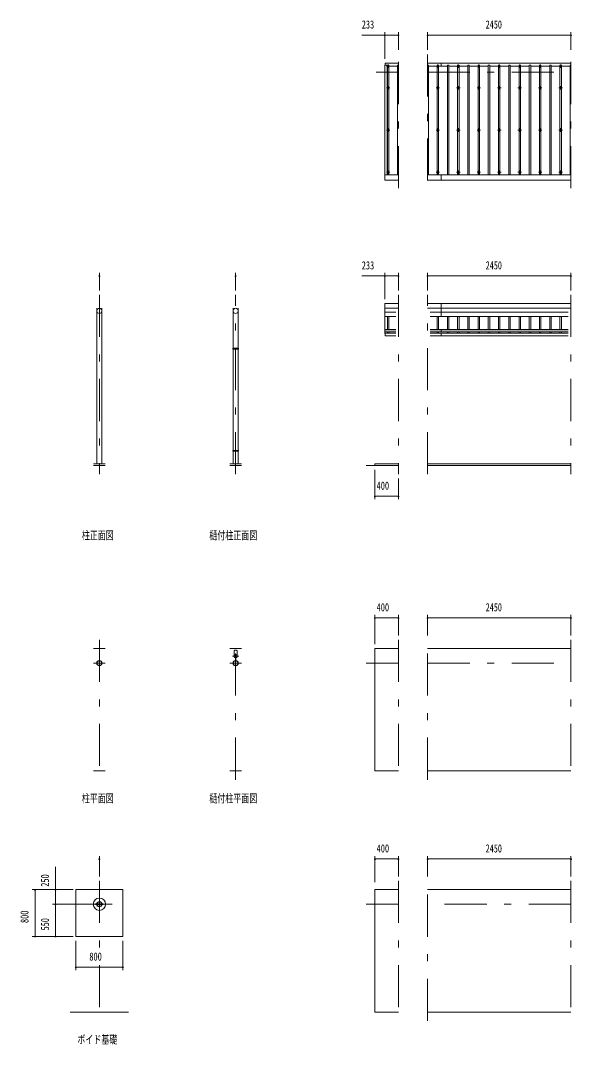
# Model space of a CAD drawing. Units: millimetres, scale not verified. Extents: x -25863 to 25873, y -10500 to 10500.
# Drawn here: x -25863 to -16443, y -8110 to 9407 of the extents above; entities that cross this region are included whole.
import ezdxf
from ezdxf.enums import TextEntityAlignment as Align

# ---------------------------------------------------------------- set-up
doc = ezdxf.new("R2010")
doc.units = ezdxf.units.MM
doc.header["$LTSCALE"] = 60
doc.linetypes.add('USER3', pattern=[24, 12, -5, 2, -5])
for name, color, linetype, lineweight in [('0-2_1-05BOLD', 7, 'Continuous', 18), ('0-3_1-25CENTER', 3, 'USER3', 18), ('0-4_1-45THIN', 4, 'Continuous', 18), ('0-5_1-55DIM', 3, 'Continuous', 18)]:
    doc.layers.add(name, color=color, linetype=linetype, lineweight=lineweight)
doc.styles.add('ＭＳ ゴシック', font='')
doc.styles.get('ＭＳ ゴシック').set_extended_font_data('MS Gothic')

msp = doc.modelspace()

# ---------------------------------------------------------------- linework, layer by layer
at = {"layer": '0-2_1-05BOLD'}
for p, q in [((-19626.28, 8641.19), (-19626.28, 8677.67)), ((-16453.28, 8677.67), (-18903.28, 8677.67)), ((-18673.28, 8677.67), (-18673.28, 8626.18)), ((-19636.28, 6765.11), (-19403.28, 6765.11)), ((-18903.28, 6765.11), (-16453.29, 6765.11)), ((-16453.29, 6677.67), (-18903.28, 6677.67)), ((-18673.28, 6677.67), (-18673.28, 6765.11)), ((-18903.28, 4563.67), (-16453.28, 4563.67)), ((-18673.28, 4563.67), (-18673.28, 4345.48)), ((-24559.01, 4484.45), (-24559.01, 1824.67)), ((-24469.91, 1824.67), (-24469.91, 4484.45)), ((-22229.28, 3800.67), (-22229.28, 4484.45)), ((-22140.18, 4484.45), (-22140.18, 3800.67)), ((-19403.28, 4488.53), (-19636.28, 4488.53)), ((-19636.28, 4484.45), (-19403.28, 4484.45)), ((-19447.83, 4414.97), (-19636.28, 4414.97)), ((-16453.28, 4488.53), (-18903.28, 4488.53)), ((-18903.28, 4484.45), (-16453.28, 4484.45)), ((-16497.83, 4414.97), (-18858.73, 4414.97)), ((-19636.28, 4345.48), (-19447.83, 4345.48)), ((-18858.73, 4345.48), (-16497.83, 4345.48)), ((-19447.83, 4123.85), (-19636.28, 4123.85)), ((-19636.28, 4113.43), (-19447.83, 4113.43)), ((-19447.83, 4083.82), (-19636.28, 4083.82)), ((-19636.28, 4054.91), (-19631.28, 4054.91)), ((-19447.83, 4057.49), (-19631.28, 4057.49)), ((-16497.83, 4123.85), (-18858.73, 4123.85)), ((-18858.73, 4113.43), (-16497.83, 4113.43)), ((-16497.83, 4083.82), (-18858.73, 4083.82)), ((-18858.73, 4057.49), (-16497.83, 4057.49)), ((-18673.28, 4083.82), (-18673.28, 4123.85)), ((-18673.28, 4012.49), (-18673.28, 4057.49)), ((-16497.83, 4012.49), (-18858.73, 4012.49)), ((-22229.28, 2053.27), (-22229.28, 3784.67)), ((-22187.78, 3800.67), (-22187.78, 3784.67)), ((-22181.68, 3792.67), (-22187.78, 3792.67)), ((-22181.68, 3784.67), (-22181.68, 3800.67)), ((-22140.18, 3784.67), (-22140.18, 2053.27)), ((-22229.28, 1824.67), (-22229.28, 2037.27)), ((-22187.78, 2053.27), (-22187.78, 2037.27)), ((-22181.68, 2045.27), (-22187.78, 2045.27)), ((-22181.68, 2037.27), (-22181.68, 2053.27)), ((-22140.18, 2037.27), (-22140.18, 1824.67)), ((-24414.46, 1824.67), (-24614.46, 1824.67)), ((-24614.46, 1794.67), (-24414.46, 1794.67)), ((-22084.73, 1824.67), (-22284.73, 1824.67)), ((-22284.73, 1794.67), (-22084.73, 1794.67)), ((-19953.28, 1794.67), (-19403.28, 1794.67)), ((-16453.28, 1824.67), (-18903.28, 1824.67)), ((-18903.28, 1794.67), (-16453.28, 1794.67)), ((-24614.46, -1335.33), (-24414.46, -1335.33)), ((-22084.73, -1335.33), (-22284.73, -1335.33)), ((-22212.23, -1457.81), (-22212.23, -1373.23)), ((-22157.23, -1373.23), (-22157.23, -1457.81)), ((-18903.28, -1335.33), (-16453.28, -1335.33)), ((-22189.33, -1496.07), (-22189.33, -1539.41)), ((-22187.73, -1540.88), (-22187.73, -1494.67)), ((-22181.73, -1494.67), (-22181.73, -1540.88)), ((-22180.13, -1539.41), (-22180.13, -1496.07)), ((-24414.46, -3430.33), (-24614.46, -3430.33)), ((-22284.73, -3430.33), (-22084.73, -3430.33)), ((-16453.28, -3430.33), (-18903.28, -3430.33)), ((-16453.28, -5460.33), (-18903.28, -5460.33)), ((-24579.46, -5703.83), (-24558.53, -5703.83)), ((-24554.28, -5703.83), (-24474.64, -5703.83)), ((-24474.64, -5716.83), (-24554.28, -5716.83)), ((-25014.46, -7555.33), (-24014.46, -7555.33)), ((-18903.28, -7555.33), (-16453.28, -7555.33))]:
    msp.add_line(p, q, dxfattribs=at)
for points in [[(-19636.28, 8641.19), (-19596.28, 8641.19), (-19596.28, 6765.11)], [(-19403.28, 6677.67), (-19636.28, 6677.67), (-19636.28, 8641.19)], [(-19403.28, 8677.67), (-19631.28, 8677.67), (-19631.28, 8641.19)], [(-19636.28, 4054.91), (-19636.28, 4563.67), (-19403.28, 4563.67)], [(-19631.28, 4057.49), (-19631.28, 4012.49), (-19447.83, 4012.49)], [(-19403.28, 1824.67), (-19803.28, 1824.67), (-19803.28, 1794.67)], [(-19403.28, -3430.33), (-19803.28, -3430.33), (-19803.28, -1335.33), (-19403.28, -1335.33)], [(-19403.28, -5460.33), (-19803.27, -5460.33), (-19803.27, -7555.33), (-19403.28, -7555.33)], [(-24558.53, -5716.83), (-24579.46, -5716.83), (-24579.46, -5703.83)], [(-24470.39, -5703.83), (-24449.46, -5703.83), (-24449.46, -5716.83), (-24470.39, -5716.83)]]:
    msp.add_lwpolyline(points, dxfattribs=at)
for points in [[(-22138.58, 3800.67), (-22230.87, 3800.67), (-22230.87, 3784.67), (-22138.58, 3784.67)], [(-22138.58, 2053.27), (-22138.58, 2037.27), (-22230.87, 2037.27), (-22230.87, 2053.27)], [(-24914.46, -5460.33), (-24914.46, -6260.33), (-24114.46, -6260.33), (-24114.46, -5460.33)]]:
    msp.add_lwpolyline(points, close=True, dxfattribs=at)
for centre, radius in [((-19578.28, 8254.17), 10), ((-18728.28, 8254.17), 10), ((-18378.28, 8254.17), 10), ((-18028.28, 8254.17), 10), ((-17678.28, 8254.17), 10), ((-17328.28, 8254.17), 10), ((-16978.28, 8254.17), 10), ((-16628.27, 8254.17), 10), ((-19578.28, 7532.51), 10), ((-18728.28, 7532.51), 10), ((-18378.28, 7532.51), 10), ((-18028.28, 7532.51), 10), ((-17678.28, 7532.51), 10), ((-17328.28, 7532.51), 10), ((-16978.28, 7532.51), 10), ((-16628.27, 7532.51), 10), ((-19578.28, 6810.85), 10), ((-18728.28, 6810.85), 10), ((-18378.28, 6810.85), 10), ((-18028.28, 6810.85), 10), ((-17678.28, 6810.85), 10), ((-17328.28, 6810.85), 10), ((-16978.28, 6810.85), 10), ((-16628.27, 6810.85), 10), ((-24514.46, 4439.91), 44.55), ((-22184.73, 4439.91), 44.55), ((-24514.46, -1585.33), 44.55), ((-24514.46, -1585.33), 40.35), ((-22184.73, -1585.33), 44.55), ((-22184.73, -1585.33), 40.35), ((-22184.73, -1467.33), 27.5), ((-22184.73, -1435.98), 2.25), ((-22184.73, -1633.73), 2.25), ((-24514.46, -5710.33), 105), ((-24514.46, -5710.33), 44.55), ((-24514.46, -5710.33), 40.35)]:
    msp.add_circle(centre, radius, dxfattribs=at)
for centre, radius, start, end in [((-19578.28, 8616.22), 14.5, 46.39838, 133.60162), ((-19578.28, 8637.22), 14.5, 226.3961, 313.6039), ((-18728.28, 8616.22), 14.5, 46.39838, 133.60162), ((-18728.28, 8637.22), 14.5, 226.3961, 313.6039), ((-18378.28, 8616.22), 14.5, 46.39838, 133.60162), ((-18378.28, 8637.22), 14.5, 226.3961, 313.6039), ((-18028.28, 8616.22), 14.5, 46.39838, 133.60162), ((-18028.28, 8637.22), 14.5, 226.3961, 313.6039), ((-17678.28, 8616.22), 14.5, 46.39838, 133.60162), ((-17678.28, 8637.22), 14.5, 226.3961, 313.6039), ((-17328.28, 8616.22), 14.5, 46.39838, 133.60162), ((-17328.28, 8637.22), 14.5, 226.3961, 313.6039), ((-16978.28, 8616.22), 14.5, 46.39838, 133.60162), ((-16978.28, 8637.22), 14.5, 226.3961, 313.6039), ((-16628.27, 8616.22), 14.5, 46.39838, 133.60162), ((-16628.27, 8637.22), 14.5, 226.3961, 313.6039), ((-24514.46, 4439.22), 44.55, 180, 0), ((-22184.73, 4439.22), 44.55, 180, 0), ((-22184.73, -1408.73), 44.9, 52.23546, 127.76454), ((-22184.73, -1585.33), 46.15, 95.72713, 270.00108), ((-22184.73, -1467.33), 29.1, 90, 260.90512), ((-22184.73, -1484.73), 44.9, 109.58864, 127.76454), ((-22184.73, -1435.98), 3.85, 270, 218.65778), ((-22184.73, -1467.33), 29.1, 279.09488, 84.06984), ((-22184.73, -1585.33), 46.15, 273.78915, 84.28163), ((-22184.73, -1484.73), 44.9, 52.23546, 70.41136), ((-22184.73, -1633.73), 3.85, 142.09248, 90)]:
    msp.add_arc(centre, radius, start, end, dxfattribs=at)
at = {"layer": '0-3_1-25CENTER'}
for p, q in [((-19403.28, 6537.67), (-19403.28, 8827.67)), ((-18903.28, 8827.67), (-18903.28, 6537.67)), ((-16453.28, 6537.67), (-16453.28, 8827.67)), ((-19608.28, 8626.72), (-19548.28, 8626.72)), ((-19578.28, 8656.71), (-19578.28, 8596.72)), ((-18698.28, 8626.72), (-18758.28, 8626.72)), ((-18728.28, 8656.71), (-18728.28, 8596.72)), ((-18348.28, 8626.72), (-18408.28, 8626.72)), ((-18378.28, 8656.71), (-18378.28, 8596.72)), ((-17998.28, 8626.72), (-18058.28, 8626.72)), ((-18028.28, 8656.71), (-18028.28, 8596.72)), ((-17648.28, 8626.72), (-17708.27, 8626.72)), ((-17678.28, 8656.71), (-17678.28, 8596.72)), ((-17298.28, 8626.72), (-17358.28, 8626.72)), ((-17328.28, 8596.72), (-17328.28, 8656.71)), ((-16948.28, 8626.72), (-17008.28, 8626.72)), ((-16978.28, 8656.71), (-16978.28, 8596.72)), ((-16598.27, 8626.72), (-16658.28, 8626.72)), ((-16628.27, 8596.72), (-16628.27, 8656.71)), ((-19403.28, 8521.68), (-19783.28, 8521.68)), ((-18903.28, 8521.68), (-16453.28, 8521.68)), ((-19608.28, 8254.17), (-19548.28, 8254.17)), ((-19578.28, 8284.17), (-19578.28, 8224.17)), ((-18698.28, 8254.17), (-18758.28, 8254.17)), ((-18728.28, 8284.17), (-18728.28, 8224.17)), ((-18408.28, 8254.17), (-18348.28, 8254.17)), ((-18378.28, 8224.17), (-18378.28, 8284.17)), ((-18058.28, 8254.17), (-17998.28, 8254.17)), ((-18028.28, 8284.17), (-18028.28, 8224.17)), ((-17708.27, 8254.17), (-17648.28, 8254.17)), ((-17678.28, 8284.17), (-17678.28, 8224.17)), ((-17358.28, 8254.17), (-17298.28, 8254.17)), ((-17328.28, 8284.17), (-17328.28, 8224.17)), ((-17008.28, 8254.17), (-16948.28, 8254.17)), ((-16978.28, 8224.17), (-16978.28, 8284.17)), ((-16658.28, 8254.17), (-16598.27, 8254.17)), ((-16628.27, 8284.17), (-16628.27, 8224.17)), ((-19608.28, 7532.51), (-19548.28, 7532.51)), ((-19578.28, 7562.51), (-19578.28, 7502.51)), ((-18758.28, 7532.51), (-18698.28, 7532.51)), ((-18728.28, 7502.51), (-18728.28, 7562.51)), ((-18348.28, 7532.51), (-18408.28, 7532.51)), ((-18378.28, 7562.51), (-18378.28, 7502.51)), ((-17998.28, 7532.51), (-18058.28, 7532.51)), ((-18028.28, 7502.51), (-18028.28, 7562.51)), ((-17648.28, 7532.51), (-17708.27, 7532.51)), ((-17678.28, 7562.51), (-17678.28, 7502.51)), ((-17298.28, 7532.51), (-17358.28, 7532.51)), ((-17328.28, 7502.51), (-17328.28, 7562.51)), ((-16948.28, 7532.51), (-17008.28, 7532.51)), ((-16978.28, 7562.51), (-16978.28, 7502.51)), ((-16598.27, 7532.51), (-16658.28, 7532.51)), ((-16628.27, 7502.51), (-16628.27, 7562.51)), ((-19578.28, 6840.84), (-19578.28, 6780.85)), ((-18728.28, 6780.85), (-18728.28, 6840.84)), ((-18378.28, 6840.84), (-18378.28, 6780.85)), ((-18028.28, 6840.84), (-18028.28, 6780.85)), ((-17678.28, 6780.85), (-17678.28, 6840.84)), ((-17328.28, 6840.84), (-17328.28, 6780.85)), ((-16978.28, 6780.85), (-16978.28, 6840.84)), ((-16628.27, 6840.84), (-16628.27, 6780.85)), ((-19548.28, 6810.85), (-19608.28, 6810.85)), ((-18758.28, 6810.85), (-18698.28, 6810.85)), ((-18408.28, 6810.85), (-18348.28, 6810.85)), ((-18058.28, 6810.85), (-17998.28, 6810.85)), ((-17708.27, 6810.85), (-17648.28, 6810.85)), ((-17358.28, 6810.85), (-17298.28, 6810.85)), ((-17008.28, 6810.85), (-16948.28, 6810.85)), ((-16658.28, 6810.85), (-16598.27, 6810.85)), ((-24514.46, 4714.67), (-24514.46, 1644.67)), ((-22184.73, 1644.67), (-22184.73, 4714.67)), ((-19403.28, 4714.67), (-19403.28, 1644.67)), ((-18903.28, 1644.67), (-18903.28, 4714.67)), ((-16453.28, 4714.67), (-16453.28, 1644.67)), ((-24514.46, -1185.33), (-24514.46, -3580.33)), ((-22184.73, -3580.33), (-22184.73, -1185.33)), ((-19403.28, -1185.33), (-19403.28, -3580.33)), ((-18903.28, -3580.33), (-18903.28, -1185.33)), ((-16453.28, -1185.33), (-16453.28, -3580.33)), ((-22239.73, -1467.33), (-22129.73, -1467.33)), ((-22173.97, -1517.8), (-22195.49, -1517.8)), ((-24414.46, -1585.33), (-24614.46, -1585.33)), ((-22284.73, -1585.33), (-22084.73, -1585.33)), ((-19953.28, -1585.33), (-19403.28, -1585.33)), ((-18903.28, -1585.33), (-16453.28, -1585.33)), ((-24514.46, -5310.33), (-24514.46, -7705.33)), ((-19403.28, -5310.33), (-19403.28, -7705.33)), ((-18903.28, -7705.33), (-18903.28, -5310.33)), ((-16453.28, -5310.33), (-16453.28, -7705.33)), ((-25014.46, -5710.33), (-24014.46, -5710.33)), ((-19403.28, -5710.33), (-19953.27, -5710.33)), ((-16453.28, -5710.33), (-18903.28, -5710.33))]:
    msp.add_line(p, q, dxfattribs=at)
at = {"layer": '0-4_1-45THIN'}
for p, q in [((-19590.78, 8626.18), (-19596.28, 8626.18)), ((-19590.78, 6765.11), (-19590.78, 8641.19)), ((-19565.78, 8626.18), (-19415.78, 8626.18)), ((-19415.78, 8641.19), (-19415.78, 6765.11)), ((-19415.78, 8641.19), (-19403.28, 8641.19)), ((-18890.78, 8626.18), (-18740.78, 8626.18)), ((-18740.78, 6765.11), (-18740.78, 8641.19)), ((-18715.78, 8626.18), (-18565.78, 8626.18)), ((-18565.78, 8641.19), (-18565.78, 6765.11)), ((-18540.78, 8626.18), (-18390.77, 8626.18)), ((-18390.77, 8641.19), (-18390.77, 6765.11)), ((-18365.77, 8626.18), (-18215.78, 8626.18)), ((-18215.78, 6765.11), (-18215.78, 8641.19)), ((-18190.78, 8626.18), (-18040.77, 8626.18)), ((-18040.77, 8641.19), (-18040.77, 6765.11)), ((-18015.77, 8626.18), (-17865.78, 8626.18)), ((-17865.78, 6765.11), (-17865.78, 8641.19)), ((-17840.78, 8626.18), (-17690.77, 8626.18)), ((-17690.77, 6765.11), (-17690.77, 8641.19)), ((-17665.77, 8626.18), (-17515.78, 8626.18)), ((-17515.78, 6765.11), (-17515.78, 8641.19)), ((-17490.78, 8626.18), (-17340.78, 8626.18)), ((-17340.78, 6765.11), (-17340.78, 8641.19)), ((-17315.77, 8626.18), (-17165.78, 8626.18)), ((-17165.78, 8641.19), (-17165.78, 6765.11)), ((-17140.78, 8626.18), (-16990.77, 8626.18)), ((-16990.77, 8641.19), (-16990.77, 6765.11)), ((-16965.78, 8626.18), (-16815.77, 8626.18)), ((-16815.77, 8641.19), (-16815.77, 6765.11)), ((-16790.78, 8626.18), (-16640.78, 8626.18)), ((-16640.78, 6765.11), (-16640.78, 8641.19)), ((-16615.78, 8626.18), (-16465.78, 8626.18)), ((-16465.78, 8641.19), (-16453.28, 8641.19)), ((-16465.78, 8641.19), (-16465.78, 6765.11)), ((-19590.78, 4123.85), (-19590.78, 4345.48)), ((-19565.78, 4345.48), (-19565.78, 4123.85)), ((-18740.77, 4345.48), (-18740.77, 4123.85)), ((-18715.78, 4123.85), (-18715.78, 4345.48)), ((-18565.78, 4123.85), (-18565.78, 4345.48)), ((-18540.78, 4345.48), (-18540.78, 4123.85)), ((-18390.77, 4345.48), (-18390.77, 4123.85)), ((-18365.77, 4123.85), (-18365.77, 4345.48)), ((-18215.77, 4123.85), (-18215.77, 4345.48)), ((-18190.77, 4345.48), (-18190.77, 4123.85)), ((-18040.77, 4345.48), (-18040.77, 4123.85)), ((-18015.77, 4123.85), (-18015.77, 4345.48)), ((-17865.77, 4123.85), (-17865.77, 4345.48)), ((-17840.77, 4345.48), (-17840.77, 4123.85)), ((-17690.77, 4345.48), (-17690.77, 4123.85)), ((-17665.77, 4123.85), (-17665.77, 4345.48)), ((-17515.77, 4123.85), (-17515.77, 4345.48)), ((-17490.77, 4345.48), (-17490.77, 4123.85)), ((-17340.77, 4345.48), (-17340.77, 4123.85)), ((-17315.77, 4123.85), (-17315.77, 4345.48)), ((-17165.77, 4123.85), (-17165.77, 4345.48)), ((-17140.77, 4345.48), (-17140.77, 4123.85)), ((-16990.78, 4345.48), (-16990.78, 4123.85)), ((-16965.77, 4123.85), (-16965.77, 4345.48)), ((-16815.77, 4123.85), (-16815.77, 4345.48)), ((-16790.77, 4345.48), (-16790.77, 4123.85)), ((-16640.78, 4345.48), (-16640.78, 4123.85)), ((-16615.77, 4123.85), (-16615.77, 4345.48)), ((-19590.78, 4057.49), (-19590.78, 4083.82)), ((-19565.78, 4083.82), (-19565.78, 4057.49)), ((-18740.77, 4083.82), (-18740.77, 4057.49)), ((-18715.78, 4057.49), (-18715.78, 4083.82)), ((-18565.78, 4057.49), (-18565.78, 4083.82)), ((-18540.78, 4083.82), (-18540.78, 4057.49)), ((-18390.77, 4083.82), (-18390.77, 4057.49)), ((-18365.77, 4057.49), (-18365.77, 4083.82)), ((-18215.77, 4057.49), (-18215.77, 4083.82)), ((-18190.77, 4083.82), (-18190.77, 4057.49)), ((-18040.77, 4083.82), (-18040.77, 4057.49)), ((-18015.77, 4057.49), (-18015.77, 4083.82)), ((-17865.77, 4057.49), (-17865.77, 4083.82)), ((-17840.77, 4083.82), (-17840.77, 4057.49)), ((-17690.77, 4083.82), (-17690.77, 4057.49)), ((-17665.77, 4057.49), (-17665.77, 4083.82)), ((-17515.77, 4057.49), (-17515.77, 4083.82)), ((-17490.77, 4083.82), (-17490.77, 4057.49)), ((-17340.77, 4083.82), (-17340.77, 4057.49)), ((-17315.77, 4057.49), (-17315.77, 4083.82)), ((-17165.77, 4057.49), (-17165.77, 4083.82)), ((-17140.77, 4083.82), (-17140.77, 4057.49)), ((-16990.78, 4083.82), (-16990.78, 4057.49)), ((-16965.77, 4057.49), (-16965.77, 4083.82)), ((-16815.77, 4057.49), (-16815.77, 4083.82)), ((-16790.77, 4083.82), (-16790.77, 4057.49)), ((-16640.78, 4083.82), (-16640.78, 4057.49)), ((-16615.77, 4057.49), (-16615.77, 4083.82))]:
    msp.add_line(p, q, dxfattribs=at)
for points in [[(-19590.78, 8641.19), (-19565.78, 8641.19), (-19565.78, 6765.11)], [(-18890.78, 6765.11), (-18890.78, 8641.19), (-18903.28, 8641.19)], [(-18740.78, 8641.19), (-18715.78, 8641.19), (-18715.78, 6765.11)], [(-18540.78, 6765.11), (-18540.78, 8641.19), (-18565.78, 8641.19)], [(-18365.77, 6765.11), (-18365.77, 8641.19), (-18390.77, 8641.19)], [(-18215.78, 8641.19), (-18190.78, 8641.19), (-18190.78, 6765.11)], [(-18015.77, 6765.11), (-18015.77, 8641.19), (-18040.77, 8641.19)], [(-17865.78, 8641.19), (-17840.78, 8641.19), (-17840.78, 6765.11)], [(-17690.77, 8641.19), (-17665.77, 8641.19), (-17665.77, 6765.11)], [(-17515.78, 8641.19), (-17490.78, 8641.19), (-17490.78, 6765.11)], [(-17340.78, 8641.19), (-17315.77, 8641.19), (-17315.77, 6765.11)], [(-17140.78, 6765.11), (-17140.78, 8641.19), (-17165.78, 8641.19)], [(-16965.78, 6765.11), (-16965.78, 8641.19), (-16990.77, 8641.19)], [(-16790.78, 6765.11), (-16790.78, 8641.19), (-16815.77, 8641.19)], [(-16640.78, 8641.19), (-16615.78, 8641.19), (-16615.78, 6765.11)]]:
    msp.add_lwpolyline(points, dxfattribs=at)
at = {"layer": '0-5_1-55DIM'}
for p, q in [((-19403.28, 9158.67), (-20028.78, 9158.67)), ((-19626.28, 9158.67), (-19646.28, 9158.67)), ((-19636.27, 9208.67), (-19636.27, 8752.68)), ((-19636.27, 9158.67), (-19403.28, 9158.67)), ((-19393.28, 9158.67), (-19413.28, 9158.67)), ((-19403.28, 8902.68), (-19403.28, 9208.67)), ((-18893.28, 9158.67), (-18913.28, 9158.67)), ((-18903.28, 9208.67), (-18903.28, 8902.68)), ((-18903.28, 9158.67), (-16453.28, 9158.67)), ((-16453.28, 9158.67), (-18903.28, 9158.67)), ((-16443.28, 9158.67), (-16463.28, 9158.67)), ((-16453.28, 8902.68), (-16453.28, 9208.67)), ((-24514.46, 5088.67), (-24514.46, 4789.67)), ((-22184.73, 4789.67), (-22184.73, 5088.67)), ((-19636.28, 5088.67), (-19636.28, 4639.67)), ((-19403.28, 4789.67), (-19403.28, 5088.67)), ((-18903.28, 4789.67), (-18903.28, 5088.67)), ((-16453.28, 5088.67), (-16453.28, 4789.67)), ((-24504.46, 5038.67), (-24524.46, 5038.67)), ((-22174.73, 5038.67), (-22194.73, 5038.67)), ((-19403.28, 5038.67), (-20028.78, 5038.67)), ((-19626.28, 5038.67), (-19646.28, 5038.67)), ((-19636.28, 5038.67), (-19403.28, 5038.67)), ((-19393.28, 5038.67), (-19413.28, 5038.67)), ((-18893.28, 5038.67), (-18913.28, 5038.67)), ((-18903.28, 5038.67), (-16453.28, 5038.67)), ((-18903.28, 5038.67), (-16453.28, 5038.67)), ((-16443.28, 5038.67), (-16463.28, 5038.67)), ((-19803.28, 1219.67), (-19803.28, 1719.67)), ((-19403.28, 1569.67), (-19403.28, 1219.67)), ((-19793.28, 1269.67), (-19813.28, 1269.67)), ((-19803.28, 1269.67), (-19403.28, 1269.67)), ((-19403.28, 1269.67), (-19803.28, 1269.67)), ((-19393.28, 1269.67), (-19413.28, 1269.67)), ((-19793.28, -810.33), (-19813.28, -810.33)), ((-19803.28, -760.33), (-19803.28, -1260.33)), ((-19803.28, -810.33), (-19403.28, -810.33)), ((-19403.28, -810.33), (-19803.28, -810.33)), ((-19393.28, -810.33), (-19413.28, -810.33)), ((-19403.28, -1110.33), (-19403.28, -760.33)), ((-18893.28, -810.33), (-18913.28, -810.33)), ((-18903.28, -1110.33), (-18903.28, -760.33)), ((-18903.28, -810.33), (-16453.28, -810.33)), ((-18903.28, -810.33), (-16453.28, -810.33)), ((-16443.28, -810.33), (-16463.28, -810.33)), ((-16453.28, -760.33), (-16453.28, -1110.33)), ((-24514.46, -4885.33), (-24514.46, -5235.33)), ((-19803.27, -4885.33), (-19803.27, -5335.33)), ((-19403.28, -4885.33), (-19403.28, -5235.33)), ((-18903.28, -5235.33), (-18903.28, -4885.33)), ((-16453.28, -4885.33), (-16453.28, -5235.33)), ((-25264.46, -6260.33), (-25264.46, -5067.83)), ((-24504.46, -4935.33), (-24524.46, -4935.33)), ((-19793.27, -4935.33), (-19813.27, -4935.33)), ((-19803.27, -4935.33), (-19403.28, -4935.33)), ((-19803.27, -4935.33), (-19403.28, -4935.33)), ((-19393.28, -4935.33), (-19413.28, -4935.33)), ((-18893.28, -4935.33), (-18913.28, -4935.33)), ((-18903.28, -4935.33), (-16453.28, -4935.33)), ((-18903.28, -4935.33), (-16453.28, -4935.33)), ((-16443.28, -4935.33), (-16463.28, -4935.33)), ((-25664.46, -5460.33), (-24964.46, -5460.33)), ((-25604.46, -5460.33), (-25624.46, -5460.33)), ((-25614.46, -6260.33), (-25614.46, -5460.33)), ((-25614.46, -6260.33), (-25614.46, -5460.33)), ((-25254.46, -5460.33), (-25274.46, -5460.33)), ((-25264.46, -5710.33), (-25264.46, -5460.33)), ((-24989.45, -5710.33), (-25314.47, -5710.33)), ((-25254.46, -5710.33), (-25274.46, -5710.33)), ((-25264.46, -6260.33), (-25264.46, -5710.33)), ((-24964.46, -6260.33), (-25664.46, -6260.33)), ((-25604.46, -6260.33), (-25624.46, -6260.33)), ((-25254.46, -6260.33), (-25274.46, -6260.33)), ((-24914.46, -6835.33), (-24914.46, -6335.33)), ((-24114.46, -6335.33), (-24114.46, -6835.33)), ((-24904.46, -6785.33), (-24924.46, -6785.33)), ((-24914.46, -6785.33), (-24114.46, -6785.33)), ((-24114.46, -6785.33), (-24914.46, -6785.33)), ((-24104.46, -6785.33), (-24124.46, -6785.33))]:
    msp.add_line(p, q, dxfattribs=at)
for centre in [(-19636.28, 9158.67), (-19403.28, 9158.67), (-18903.28, 9158.67), (-16453.28, 9158.67), (-24514.46, 5038.67), (-22184.73, 5038.67), (-19636.28, 5038.67), (-19403.28, 5038.67), (-18903.28, 5038.67), (-16453.28, 5038.67), (-19803.28, 1269.67), (-19403.28, 1269.67), (-19803.28, -810.33), (-19403.28, -810.33), (-18903.28, -810.33), (-16453.28, -810.33), (-24514.46, -4935.33), (-19803.27, -4935.33), (-19403.28, -4935.33), (-18903.28, -4935.33), (-16453.28, -4935.33), (-25614.46, -5460.33), (-25264.46, -5460.33), (-25264.46, -5710.33), (-25614.46, -6260.33), (-25264.46, -6260.33), (-24914.46, -6785.33), (-24114.46, -6785.33)]:
    msp.add_arc(centre, 10, 180, 0, dxfattribs=at)

# ---------------------------------------------------------------- texts
at = {"layer": '0-5_1-55DIM', "color": 7, "style": 'ＭＳ ゴシック'}
for s, width, p in [('233', 0.65, (-20028.78, 9227.67)), ('2450', 0.7, (-17910.78, 9227.67)), ('233', 0.65, (-20028.78, 5107.67)), ('2450', 0.7, (-17910.78, 5107.67)), ('400', 0.75, (-19774.53, 1338.67)), ('柱正面図', 0.7, (-24814.46, 488.66)), ('樋付柱正面図', 0.7, (-22634.73, 488.66)), ('400', 0.75, (-19774.53, -741.33)), ('2450', 0.7, (-17910.78, -741.33)), ('柱平面図', 0.7, (-24814.46, -4011.33)), ('樋付柱平面図', 0.7, (-22634.73, -4011.33)), ('400', 0.75, (-19774.52, -4866.33)), ('2450', 0.7, (-17910.78, -4866.33)), ('800', 0.75, (-24685.71, -6716.33)), ('ボイド基礎', 0.7, (-24889.46, -8136.33))]:
    msp.add_text(s, height=139.3, dxfattribs=dict(at, width=width)).set_placement(p, align=Align.BOTTOM_LEFT)
for s, width, p in [('250', 0.65, (-25333.46, -5410.33)), ('800', 0.75, (-25683.46, -6031.58)), ('550', 0.7, (-25333.46, -6156.58))]:
    msp.add_text(s, height=139.3, rotation=90, dxfattribs=dict(at, width=width)).set_placement(p, align=Align.BOTTOM_LEFT)

doc.saveas('drawing.dxf')
